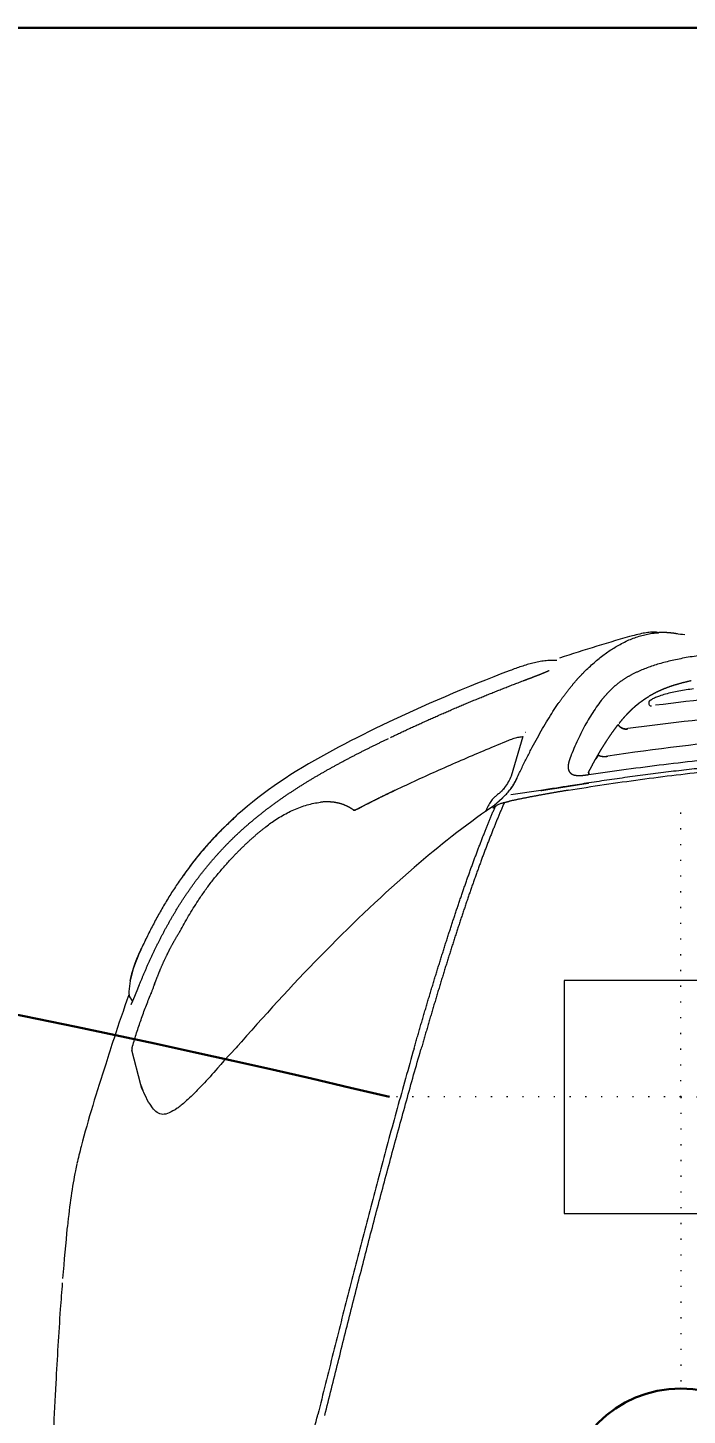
# Model space of a CAD drawing. Extents: x -2012 to 34975, y -1043 to 8321.
# Drawn here: x 17834.8 to 17891.4, y 2895.2 to 3014.2 of the extents above; entities that cross this region are included whole.
import ezdxf

# ---------------------------------------------------------------- set-up
doc = ezdxf.new("R2010")
doc.units = 0
doc.header["$LTSCALE"] = 25
doc.linetypes.add('DOT2', pattern=[0.125, 0, -0.125])
doc.layers.get('0').update_dxf_attribs({"color": 9, "lineweight": 9})
for name, color, linetype, lineweight in [('04', 9, 'Continuous', 9), ('31', 9, 'Continuous', 9), ('E-ACİL AYDINLATMA KİTİ', 7, 'Continuous', 30), ('E-KABLO', 7, 'Continuous', 30)]:
    doc.layers.add(name, color=color, linetype=linetype, lineweight=lineweight)
doc.styles.add('E-YAZI', font='txttw.shx')
doc.styles.add('TX-TEXT', font='')
doc.styles.get('TX-TEXT').set_extended_font_data('TrSah Futura Lt BT')

# ---------------------------------------------------------------- blocks, each defined once
blk = doc.blocks.new('p-araba-polo')
at = {"extrusion": (0, 0, -1)}
for p, q in [((0.3189, 0.7484), (0.328, 0.7495)), ((0.3334, 0.7485), (0.3346, 0.7476)), ((0.3344, 0.7478), (0.3365, 0.7464)), ((0.4081, 0.7394), (0.3783, 0.7469)), ((0.4278, 0.7293), (0.4248, 0.7314)), ((0.3875, 0.668), (0.3764, 0.6575)), ((0.3712, 0.653), (0.3749, 0.6562)), ((0.3749, 0.6562), (0.3764, 0.6575)), ((0.172, 0.4427), (0.1727, 0.4429)), ((0.1727, 0.4429), (0.1735, 0.4432)), ((0.1683, 0.4355), (0.17, 0.4382)), ((0.1094, 0.4114), (0.1433, 0.4214)), ((0.1556, 0.3961), (0.1593, 0.4217)), ((0.02, 0.3033), (0.0201, 0.3042))]:
    blk.add_line(p, q, dxfattribs=at)
at = {"flags": 128}
for points in [[(0.427, 0.7064), (0.4277, 0.7072), (0.4282, 0.7081)], [(0.4171, 0.6952), (0.4181, 0.6962), (0.4193, 0.6975), (0.4207, 0.699)], [(0.3874, 0.668), (0.3906, 0.6707), (0.3938, 0.6734)]]:
    blk.add_lwpolyline(points, dxfattribs=at)
for points, degree, knots in [([(0.578, 0.8067), (0.5852, 0.8073), (0.6136, 0.8094), (0.6943, 0.8142), (0.7938, 0.8181), (0.9022, 0.8216), (0.9869, 0.8238), (1.0486, 0.8241), (1.0808, 0.8236)], 3, [0, 0, 0, 0, 0.049552, 0.182368, 0.511137, 0.607099, 0.78604, 1, 1, 1, 1]), ([(0.4758, 0.7941), (0.4779, 0.7946), (0.4931, 0.7978), (0.5106, 0.8003), (0.5297, 0.8023)], 3, [0, 0, 0, 0, 0.124213, 1, 1, 1, 1]), ([(0.5894, 0.8074), (0.5894, 0.8074), (0.5894, 0.8074), (0.5894, 0.8074), (0.5894, 0.8074), (0.5894, 0.8074), (0.5894, 0.8074), (0.5894, 0.8074), (0.5894, 0.8074), (0.5894, 0.8074), (0.5894, 0.8074), (0.5894, 0.8074), (0.5894, 0.8074), (0.5894, 0.8074), (0.5894, 0.8074)], 7, [0, 0, 0, 0, 0, 0, 0, 0, 1, 1, 1, 1, 1, 1, 1, 1, 1, 1, 1, 1, 1, 1, 1]), ([(0.3308, 0.7495), (0.3436, 0.7542), (0.3636, 0.7609), (0.3938, 0.7706), (0.4254, 0.7806), (0.4544, 0.789), (0.4711, 0.793), (0.4757, 0.7941)], 3, [0, 0, 0, 0, 0.260213, 0.420209, 0.662967, 0.897224, 1, 1, 1, 1]), ([(0.1774, 0.6572), (0.18, 0.6601), (0.1853, 0.6658), (0.1936, 0.6741), (0.2022, 0.6821), (0.2111, 0.6897), (0.2203, 0.697), (0.2298, 0.7039), (0.2395, 0.7105), (0.2494, 0.7168), (0.2595, 0.7227), (0.2698, 0.7283), (0.2803, 0.7337), (0.2874, 0.737), (0.2909, 0.7387)], 3, [0, 0, 0, 0, 0.083333, 0.166665, 0.249997, 0.333329, 0.416662, 0.499995, 0.583328, 0.666661, 0.749996, 0.83333, 0.916665, 1, 1, 1, 1]), ([(0.2909, 0.7387), (0.2938, 0.74), (0.2996, 0.7426), (0.3085, 0.7459), (0.3146, 0.7476), (0.3178, 0.7481)], 3, [0, 0, 0, 0, 0.333411, 0.666747, 1, 1, 1, 1]), ([(0.3764, 0.7468), (0.3726, 0.7457), (0.3649, 0.7434), (0.3536, 0.7396), (0.3424, 0.7356), (0.3351, 0.7327), (0.3314, 0.7312)], 3, [0, 0, 0, 0, 0.250001, 0.500002, 0.750003, 1, 1, 1, 1]), ([(0.3314, 0.7312), (0.3306, 0.7308), (0.3289, 0.7302), (0.3265, 0.7292), (0.3241, 0.7283), (0.3217, 0.7274), (0.3202, 0.7269), (0.3195, 0.7266)], 3, [0, 0, 0, 0, 0.19886, 0.400952, 0.606006, 0.809658, 1, 1, 1, 1]), ([(0.0999, 0.5329), (0.1137, 0.5611), (0.1417, 0.6167), (0.1884, 0.6724), (0.2204, 0.6972), (0.2284, 0.7028)], 3, [0, 0, 0, 0, 0.436314, 0.862947, 1, 1, 1, 1]), ([(0.2762, 0.7056), (0.2741, 0.7045), (0.2697, 0.7021), (0.2632, 0.6983), (0.2566, 0.6943), (0.2523, 0.6915), (0.2501, 0.6901)], 3, [0, 0, 0, 0, 0.240377, 0.493552, 0.746754, 1, 1, 1, 1]), ([(0.2501, 0.6901), (0.2474, 0.6883), (0.2421, 0.6847), (0.2343, 0.679), (0.2268, 0.6729), (0.2194, 0.6665), (0.2145, 0.662), (0.2121, 0.6598)], 3, [0, 0, 0, 0, 0.200084, 0.400065, 0.600042, 0.800036, 1, 1, 1, 1]), ([(0.17, 0.4382), (0.1858, 0.4614), (0.2457, 0.5368), (0.3175, 0.6057), (0.3712, 0.653)], 3, [0, 0, 0, 0, 0.290843, 1, 1, 1, 1]), ([(0.1875, 0.633), (0.1864, 0.6316), (0.1842, 0.6288), (0.1821, 0.6258), (0.1811, 0.6243)], 3, [0, 0, 0, 0, 0.500031, 1, 1, 1, 1]), ([(0.1811, 0.6243), (0.18, 0.6226), (0.1777, 0.619), (0.1747, 0.6136), (0.172, 0.6079), (0.1698, 0.6023), (0.1679, 0.5965), (0.1664, 0.5907), (0.1659, 0.5869), (0.1656, 0.585)], 3, [0, 0, 0, 0, 0.14287, 0.285738, 0.428603, 0.571464, 0.714319, 0.857165, 1, 1, 1, 1]), ([(0.3769, 0.5048), (0.3854, 0.5073), (0.4025, 0.5121), (0.4283, 0.5193), (0.4542, 0.5264), (0.4802, 0.5334), (0.5063, 0.5403), (0.5325, 0.5472), (0.5587, 0.554), (0.5851, 0.5608), (0.6115, 0.5675), (0.6379, 0.5742), (0.6644, 0.5808), (0.6821, 0.5852), (0.6909, 0.5874)], 3, [0, 0, 0, 0, 0.083342, 0.166682, 0.25, 0.333306, 0.416615, 0.499936, 0.583268, 0.666606, 0.749946, 0.83329, 0.916643, 1, 1, 1, 1]), ([(0.6916, 0.5814), (0.6764, 0.5776), (0.6461, 0.5701), (0.6008, 0.5587), (0.5557, 0.5472), (0.5107, 0.5355), (0.4661, 0.5235), (0.4216, 0.5114), (0.3923, 0.5031), (0.3777, 0.4989)], 3, [0, 0, 0, 0, 0.142912, 0.285805, 0.428682, 0.57154, 0.714362, 0.857157, 1, 1, 1, 1]), ([(0.172, 0.5544), (0.1691, 0.5489), (0.1634, 0.5378), (0.158, 0.5266), (0.1553, 0.521)], 3, [0, 0, 0, 0, 0.499946, 1, 1, 1, 1]), ([(0.1721, 0.5572), (0.1723, 0.557), (0.1726, 0.5565), (0.1725, 0.5554), (0.1722, 0.5547), (0.172, 0.5544)], 3, [0, 0, 0, 0, 0.34173, 0.655167, 1, 1, 1, 1]), ([(0.1553, 0.521), (0.1524, 0.5147), (0.1464, 0.5022), (0.1379, 0.4833), (0.1296, 0.4643), (0.1214, 0.4453), (0.1161, 0.4325), (0.1135, 0.4261)], 3, [0, 0, 0, 0, 0.199959, 0.399928, 0.599921, 0.799944, 1, 1, 1, 1]), ([(0.1641, 0.4383), (0.1647, 0.4387), (0.1659, 0.4396), (0.1678, 0.4407), (0.1692, 0.4414), (0.1699, 0.4417)], 3, [0, 0, 0, 0, 0.333542, 0.667239, 1, 1, 1, 1]), ([(0.1531, 0.4271), (0.1539, 0.4278), (0.1555, 0.429), (0.1569, 0.4305), (0.1576, 0.4313)], 3, [0, 0, 0, 0, 0.5173, 1, 1, 1, 1]), ([(0.1619, 0.4288), (0.1608, 0.4277), (0.1586, 0.4255), (0.1564, 0.4237), (0.1553, 0.4228)], 3, [0, 0, 0, 0, 0.500116, 1, 1, 1, 1]), ([(0.1576, 0.4313), (0.1582, 0.4321), (0.1596, 0.4337), (0.1616, 0.4362), (0.1632, 0.4376), (0.1641, 0.4383)], 3, [0, 0, 0, 0, 0.335072, 0.667573, 1, 1, 1, 1]), ([(0.1691, 0.435), (0.1686, 0.4342), (0.1676, 0.4326), (0.1665, 0.43), (0.1661, 0.4282), (0.1658, 0.4273)], 3, [0, 0, 0, 0, 0.333479, 0.665683, 1, 1, 1, 1]), ([(0.1684, 0.4358), (0.1683, 0.4357), (0.1677, 0.4351), (0.1672, 0.4346), (0.1668, 0.4342)], 3, [0, 0, 0, 0, 0.227086, 1, 1, 1, 1]), ([(0.044, 0.3824), (0.044, 0.3841), (0.0439, 0.3875), (0.0443, 0.3927), (0.0451, 0.3978), (0.0462, 0.4028), (0.0476, 0.4078), (0.0492, 0.4127), (0.0509, 0.4176), (0.0521, 0.4208), (0.0527, 0.4224)], 3, [0, 0, 0, 0, 0.124987, 0.249975, 0.374965, 0.49996, 0.624964, 0.749973, 0.874985, 1, 1, 1, 1]), ([(0.1449, 0.4166), (0.1418, 0.4151), (0.1357, 0.4122), (0.127, 0.4078), (0.1185, 0.4034), (0.1103, 0.399), (0.1024, 0.3945), (0.0949, 0.3901), (0.0878, 0.3856), (0.0833, 0.3826), (0.0811, 0.3811)], 3, [0, 0, 0, 0, 0.125001, 0.250002, 0.375002, 0.500003, 0.625003, 0.750002, 0.875001, 1, 1, 1, 1]), ([(0.1135, 0.4261), (0.1129, 0.4247), (0.1118, 0.422), (0.1104, 0.4178), (0.1095, 0.414), (0.1094, 0.4122), (0.1094, 0.4114)], 3, [0, 0, 0, 0, 0.270369, 0.539534, 0.807022, 1, 1, 1, 1]), ([(0.1433, 0.4214), (0.145, 0.4222), (0.1483, 0.4238), (0.1515, 0.426), (0.1531, 0.4271)], 3, [0, 0, 0, 0, 0.500778, 1, 1, 1, 1]), ([(0.1553, 0.4228), (0.1545, 0.4221), (0.1529, 0.4209), (0.1502, 0.4193), (0.1476, 0.4179), (0.1458, 0.417), (0.1449, 0.4166)], 3, [0, 0, 0, 0, 0.248986, 0.49846, 0.748736, 1, 1, 1, 1]), ([(0.1658, 0.4273), (0.1656, 0.4266), (0.1653, 0.4252), (0.165, 0.4237), (0.1648, 0.423)], 3, [0, 0, 0, 0, 0.499348, 1, 1, 1, 1]), ([(0.0615, 0.4113), (0.0608, 0.4095), (0.0594, 0.4057), (0.0572, 0.4), (0.0549, 0.3942), (0.0534, 0.3907), (0.0526, 0.3888)], 3, [0, 0, 0, 0, 0.242914, 0.490387, 0.743262, 1, 1, 1, 1]), ([(0.1535, 0.3825), (0.1538, 0.3848), (0.1545, 0.3893), (0.1553, 0.3939), (0.1556, 0.3961)], 3, [0, 0, 0, 0, 0.499954, 1, 1, 1, 1]), ([(0.1516, 0.371), (0.1519, 0.373), (0.1526, 0.3768), (0.1532, 0.3806), (0.1535, 0.3825)], 3, [0, 0, 0, 0, 0.500002, 1, 1, 1, 1]), ([(0.0785, 0.3443), (0.0804, 0.3457), (0.0842, 0.3485), (0.0902, 0.3526), (0.0966, 0.3564), (0.1033, 0.3601), (0.1103, 0.3636), (0.1176, 0.3668), (0.1226, 0.3689), (0.1251, 0.3699)], 3, [0, 0, 0, 0, 0.142744, 0.285902, 0.429075, 0.572117, 0.714996, 0.857678, 1, 1, 1, 1]), ([(0.1554, 0.3724), (0.1537, 0.3622), (0.1504, 0.3416), (0.1461, 0.3108), (0.1421, 0.2799), (0.1387, 0.2489), (0.1356, 0.2179), (0.133, 0.1868), (0.1308, 0.1557), (0.129, 0.1246), (0.1276, 0.0935), (0.1266, 0.0623), (0.126, 0.0312), (0.1259, 0.0104), (0.1259, 0)], 3, [0, 0, 0, 0, 0.083333, 0.166666, 0.25, 0.333333, 0.416666, 0.5, 0.583333, 0.666666, 0.75, 0.833333, 0.916667, 1, 1, 1, 1]), ([(0.0541, 0.359), (0.0526, 0.3575), (0.0498, 0.3546), (0.0459, 0.3503), (0.0423, 0.3461), (0.039, 0.3418), (0.036, 0.3376), (0.0333, 0.3334), (0.0317, 0.3306), (0.0309, 0.3292)], 3, [0, 0, 0, 0, 0.142856, 0.285712, 0.428569, 0.571427, 0.714284, 0.857142, 1, 1, 1, 1]), ([(0.1419, 0.3549), (0.1404, 0.3441), (0.1373, 0.3227), (0.1331, 0.2904), (0.1294, 0.258), (0.126, 0.2256), (0.1242, 0.204), (0.1233, 0.1932)], 3, [0, 0, 0, 0, 0.2, 0.4, 0.6, 0.8, 1, 1, 1, 1]), ([(0.1252, 0.3466), (0.1257, 0.347), (0.1266, 0.3478), (0.1277, 0.3485), (0.1283, 0.3488)], 3, [0, 0, 0, 0, 0.497077, 1, 1, 1, 1]), ([(0.1419, 0.3544), (0.1419, 0.3544), (0.1419, 0.3544), (0.1419, 0.3544), (0.1419, 0.3544), (0.1419, 0.3544), (0.1419, 0.3544), (0.1419, 0.3544), (0.1419, 0.3544), (0.1419, 0.3544), (0.1419, 0.3544)], 5, [0, 0, 0, 0, 0, 0, 1, 1, 1, 1, 1, 1.000001, 1.000001, 1.000001, 1.000001, 1.000001, 1.000001]), ([(0.1419, 0.3544), (0.1419, 0.3544), (0.1419, 0.3544), (0.1419, 0.3544), (0.1419, 0.3544), (0.1419, 0.3544), (0.1419, 0.3544), (0.1419, 0.3544), (0.1419, 0.3544), (0.1419, 0.3544), (0.1419, 0.3544)], 5, [0, 0, 0, 0, 0, 0, 1, 1, 1, 1, 1, 1.000001, 1.000001, 1.000001, 1.000001, 1.000001, 1.000001]), ([(0.0309, 0.3292), (0.03, 0.3275), (0.0281, 0.3242), (0.0259, 0.3192), (0.024, 0.3142), (0.0225, 0.3093), (0.0213, 0.3044), (0.0208, 0.3012), (0.0206, 0.2996)], 3, [0, 0, 0, 0, 0.166666, 0.333333, 0.5, 0.666667, 0.833333, 1, 1, 1, 1]), ([(0.0205, 0.2989), (0.0204, 0.2982), (0.0203, 0.297), (0.0202, 0.2957), (0.0202, 0.295)], 3, [0, 0, 0, 0, 0.490502, 1, 1, 1, 1]), ([(0.0416, 0.2713), (0.042, 0.2733), (0.0428, 0.2774), (0.0441, 0.2833), (0.0454, 0.289), (0.0469, 0.2945), (0.0486, 0.2997), (0.0503, 0.3047), (0.0516, 0.3079), (0.0522, 0.3094)], 3, [0, 0, 0, 0, 0.14299, 0.285846, 0.42866, 0.571442, 0.714235, 0.857051, 1, 1, 1, 1]), ([(0.0684, 0.265), (0.0687, 0.2671), (0.0692, 0.2713), (0.0703, 0.2775), (0.0715, 0.2835), (0.0729, 0.2891), (0.0744, 0.2938), (0.0759, 0.2977), (0.0769, 0.2998), (0.0774, 0.3009)], 3, [0, 0, 0, 0, 0.158147, 0.316114, 0.473938, 0.631662, 0.789307, 0.893445, 1, 1, 1, 1]), ([(0.0783, 0.3023), (0.0784, 0.3024), (0.0787, 0.3027), (0.079, 0.3029), (0.0792, 0.303)], 3, [0, 0, 0, 0, 0.498736, 1, 1, 1, 1]), ([(0.0792, 0.303), (0.0795, 0.3032), (0.0801, 0.3035), (0.0813, 0.3035), (0.0818, 0.3032), (0.0821, 0.3031)], 3, [0, 0, 0, 0, 0.334219, 0.667128, 1, 1, 1, 1]), ([(0.0821, 0.3031), (0.0823, 0.3029), (0.0827, 0.3026), (0.083, 0.3019), (0.083, 0.3013), (0.0831, 0.301)], 3, [0, 0, 0, 0, 0.331791, 0.664325, 1, 1, 1, 1]), ([(0.035, 0.216), (0.0354, 0.2206), (0.0362, 0.2299), (0.0376, 0.2438), (0.0394, 0.2577), (0.0409, 0.2668), (0.0416, 0.2713)], 3, [0, 0, 0, 0, 0.247766, 0.497058, 0.747807, 1, 1, 1, 1])]:
    blk.add_open_spline(points, degree=degree, knots=knots)
for points, degree in [([(0.5299, 0.8024), (0.5443, 0.8039), (0.5588, 0.8052), (0.5741, 0.8064)], 3), ([(0.328, 0.7495), (0.3299, 0.7499), (0.3326, 0.7491), (0.3334, 0.7485)], 3), ([(0.3217, 0.7403), (0.3016, 0.7322), (0.2819, 0.7231), (0.2626, 0.713), (0.244, 0.7016), (0.2263, 0.6886), (0.21, 0.6742), (0.1949, 0.6585)], 7), ([(0.284, 0.7354), (0.2863, 0.7365), (0.2886, 0.7376), (0.2909, 0.7387)], 3), ([(0.3189, 0.7484), (0.3138, 0.7474), (0.3089, 0.7461), (0.3042, 0.7445), (0.2997, 0.7427), (0.2953, 0.7407), (0.2909, 0.7387)], 6), ([(0.291, 0.7387), (0.2909, 0.7387), (0.2909, 0.7387)], 2), ([(0.3392, 0.7476), (0.3378, 0.7469), (0.3359, 0.746), (0.3336, 0.745), (0.3308, 0.7439), (0.3278, 0.7427), (0.3247, 0.7415), (0.3217, 0.7403)], 7), ([(0.3218, 0.7403), (0.3218, 0.7404), (0.3217, 0.7404), (0.3217, 0.7403), (0.3217, 0.7403), (0.3217, 0.7403)], 5), ([(0.3217, 0.7403), (0.3217, 0.7403), (0.3217, 0.7404), (0.3217, 0.7404), (0.3218, 0.7403), (0.3218, 0.7403)], 5), ([(0.3342, 0.7479), (0.3342, 0.7479), (0.3342, 0.7479), (0.3343, 0.7479), (0.3343, 0.7479), (0.3343, 0.7479)], 5), ([(0.3342, 0.7479), (0.3342, 0.7479), (0.3343, 0.7479), (0.3343, 0.7479)], 3), ([(0.3392, 0.7476), (0.3389, 0.7475), (0.3386, 0.7474), (0.3383, 0.7472), (0.3379, 0.747), (0.3377, 0.7468)], 5), ([(0.3392, 0.7476), (0.339, 0.7475), (0.3387, 0.7474), (0.3385, 0.7473), (0.3382, 0.7472), (0.338, 0.747)], 5), ([(0.3764, 0.7468), (0.3768, 0.7469), (0.3772, 0.747), (0.3776, 0.747), (0.378, 0.747), (0.3783, 0.7469)], 5), ([(0.4081, 0.7394), (0.4089, 0.7391), (0.4097, 0.7388), (0.4106, 0.7385), (0.4114, 0.7382), (0.4122, 0.7378), (0.4131, 0.7375)], 6), ([(0.4248, 0.7314), (0.4196, 0.7347), (0.4139, 0.7373), (0.4081, 0.7394)], 3), ([(0.3195, 0.7266), (0.3131, 0.7243), (0.3067, 0.7217), (0.3004, 0.7189), (0.2941, 0.7159), (0.288, 0.7127), (0.2819, 0.7091), (0.276, 0.7054)], 7), ([(0.2817, 0.7343), (0.2817, 0.7343), (0.2818, 0.7344), (0.2818, 0.7344)], 3), ([(0.3228, 0.7278), (0.322, 0.7276), (0.3213, 0.7275), (0.3207, 0.7272), (0.3201, 0.7269), (0.3195, 0.7266)], 5), ([(0.3228, 0.7278), (0.322, 0.7276), (0.3213, 0.7275), (0.3207, 0.7272), (0.3201, 0.7269), (0.3195, 0.7266)], 5), ([(0.3291, 0.7303), (0.3291, 0.7303), (0.3292, 0.7304), (0.3293, 0.7304), (0.3293, 0.7304), (0.3294, 0.7304), (0.3294, 0.7304), (0.3295, 0.7304), (0.3296, 0.7305), (0.3296, 0.7305)], 9), ([(0.3296, 0.7305), (0.3296, 0.7305), (0.3295, 0.7304), (0.3294, 0.7304), (0.3294, 0.7304), (0.3293, 0.7304), (0.3293, 0.7304), (0.3292, 0.7304), (0.3291, 0.7303), (0.3291, 0.7303)], 9), ([(0.3291, 0.7303), (0.3291, 0.7303), (0.3291, 0.7303), (0.3291, 0.7303), (0.3291, 0.7303), (0.3291, 0.7303), (0.3291, 0.7303), (0.3291, 0.7303), (0.3291, 0.7303), (0.3291, 0.7303)], 9), ([(0.3317, 0.7313), (0.3315, 0.7313), (0.3314, 0.7312), (0.3314, 0.7312), (0.3314, 0.7312), (0.3314, 0.7312)], 5), ([(0.3317, 0.7313), (0.3315, 0.7313), (0.3314, 0.7312), (0.3314, 0.7312), (0.3314, 0.7312), (0.3314, 0.7312)], 5), ([(0.4334, 0.7204), (0.4334, 0.7239), (0.4311, 0.7269), (0.4278, 0.7293)], 3), ([(0.4282, 0.7081), (0.4316, 0.7131), (0.4335, 0.7174), (0.4334, 0.7204)], 3), ([(0.2765, 0.7057), (0.2764, 0.7057), (0.2762, 0.7056), (0.2761, 0.7056), (0.276, 0.7055), (0.276, 0.7054)], 5), ([(0.2765, 0.7057), (0.2764, 0.7057), (0.2762, 0.7056), (0.2761, 0.7056), (0.276, 0.7055), (0.276, 0.7054)], 5), ([(0.4207, 0.699), (0.423, 0.7016), (0.4252, 0.704), (0.427, 0.7064)], 3), ([(0.4082, 0.6864), (0.4113, 0.6894), (0.4143, 0.6923), (0.4171, 0.6952)], 3), ([(0.3938, 0.6734), (0.3987, 0.6777), (0.4036, 0.682), (0.4082, 0.6864)], 3), ([(0.3876, 0.668), (0.3876, 0.668), (0.3875, 0.668), (0.3874, 0.668)], 3), ([(0.3874, 0.668), (0.3875, 0.668), (0.3875, 0.668), (0.3875, 0.668), (0.3876, 0.668), (0.3876, 0.668)], 5), ([(1.0396, 0.6705), (0.9891, 0.6588), (0.9388, 0.647), (0.8888, 0.6352), (0.839, 0.6234), (0.7894, 0.6115), (0.7401, 0.5995), (0.6909, 0.5874)], 7), ([(0.1949, 0.6585), (0.1794, 0.6422), (0.1652, 0.6246), (0.1526, 0.6059), (0.1412, 0.5866), (0.1306, 0.5668), (0.1206, 0.5469), (0.1109, 0.5267)], 7), ([(0.1875, 0.633), (0.1921, 0.6388), (0.1969, 0.6443), (0.2018, 0.6497), (0.2069, 0.6548), (0.2121, 0.6598)], 5), ([(0.195, 0.6586), (0.1949, 0.6586), (0.1949, 0.6586), (0.1949, 0.6586), (0.1949, 0.6585), (0.1949, 0.6585)], 5), ([(0.3749, 0.6561), (0.3748, 0.6562), (0.3749, 0.6563), (0.375, 0.6562)], 3), ([(0.3749, 0.6561), (0.3748, 0.6562), (0.3749, 0.6563), (0.375, 0.6562)], 3), ([(0.3756, 0.655), (0.3756, 0.655), (0.3756, 0.655), (0.3756, 0.655), (0.3756, 0.655), (0.3756, 0.655)], 5), ([(0.3756, 0.655), (0.3756, 0.655), (0.3756, 0.655), (0.3756, 0.655), (0.3756, 0.655), (0.3756, 0.655)], 5), ([(0.3712, 0.6529), (0.3712, 0.6531), (0.3712, 0.6531), (0.3714, 0.6529)], 3), ([(0.1721, 0.5572), (0.1688, 0.5617), (0.1665, 0.5669), (0.1652, 0.5727), (0.165, 0.5788), (0.1656, 0.585)], 5), ([(0.1553, 0.521), (0.1585, 0.5277), (0.1618, 0.5344), (0.1652, 0.5411), (0.1685, 0.5478), (0.172, 0.5544)], 5), ([(0.172, 0.5544), (0.1723, 0.555), (0.1726, 0.5556), (0.1728, 0.5563), (0.1724, 0.5568), (0.1721, 0.5572)], 5), ([(0.0527, 0.4224), (0.0668, 0.4599), (0.0826, 0.4968), (0.0999, 0.5329)], 3), ([(0.1101, 0.5251), (0.1025, 0.5092), (0.0951, 0.4931), (0.0879, 0.477), (0.081, 0.4607), (0.0743, 0.4443), (0.0678, 0.4279), (0.0615, 0.4113)], 7), ([(0.0999, 0.5329), (0.0999, 0.5329), (0.1, 0.5328)], 2), ([(0.1, 0.5328), (0.0999, 0.5329), (0.0999, 0.5329)], 2), ([(0.3769, 0.5048), (0.3446, 0.4956), (0.3126, 0.4861), (0.2815, 0.4765), (0.2514, 0.4666), (0.2221, 0.4565), (0.1943, 0.4459), (0.1691, 0.435)], 7), ([(0.1658, 0.4273), (0.1921, 0.4388), (0.2207, 0.4498), (0.2508, 0.4602), (0.2818, 0.4704), (0.3133, 0.4801), (0.3453, 0.4896), (0.3777, 0.4989)], 7), ([(0.1699, 0.4417), (0.1707, 0.4421), (0.1715, 0.4424), (0.1724, 0.4428)], 3), ([(0.1724, 0.4428), (0.1717, 0.4425), (0.171, 0.4422), (0.1703, 0.4419)], 3), ([(0.1724, 0.4428), (0.1726, 0.4429), (0.1728, 0.443), (0.1729, 0.443), (0.1731, 0.4431), (0.1733, 0.4432), (0.1735, 0.4432)], 6), ([(0.1724, 0.4428), (0.1727, 0.443), (0.1731, 0.4431), (0.1735, 0.4432)], 3), ([(0.1731, 0.4427), (0.173, 0.4429), (0.1729, 0.443), (0.1727, 0.4429), (0.1726, 0.4429), (0.1724, 0.4428)], 5), ([(0.1724, 0.4428), (0.1726, 0.4429), (0.1727, 0.4429), (0.1729, 0.443), (0.173, 0.4429), (0.1731, 0.4427)], 5), ([(0.1531, 0.4271), (0.1538, 0.4277), (0.1545, 0.4282), (0.1552, 0.4288), (0.1558, 0.4294), (0.1564, 0.43), (0.157, 0.4306), (0.1576, 0.4313)], 7), ([(0.1619, 0.4288), (0.1628, 0.4298), (0.1636, 0.4307), (0.1644, 0.4316), (0.1652, 0.4325), (0.166, 0.4334), (0.1668, 0.4342)], 6), ([(0.1668, 0.4342), (0.1658, 0.4332), (0.1648, 0.4321), (0.1639, 0.431), (0.163, 0.43), (0.1619, 0.4288)], 5), ([(0.1706, 0.4373), (0.1701, 0.4365), (0.1696, 0.4358), (0.1691, 0.435)], 3), ([(0.1706, 0.4373), (0.1703, 0.4368), (0.17, 0.4364), (0.1697, 0.4359), (0.1693, 0.4355), (0.1691, 0.435)], 5), ([(0.0527, 0.4224), (0.0527, 0.4224), (0.0527, 0.4223)], 2), ([(0.0527, 0.4223), (0.0527, 0.4224), (0.0527, 0.4224)], 2), ([(0.1449, 0.4166), (0.1466, 0.4174), (0.1484, 0.4183), (0.1502, 0.4192), (0.152, 0.4203), (0.1537, 0.4215), (0.1553, 0.4228)], 6), ([(0.1554, 0.3724), (0.157, 0.3826), (0.1588, 0.3928), (0.1607, 0.403), (0.1627, 0.4132), (0.1648, 0.423)], 5), ([(0.1658, 0.4273), (0.1656, 0.4265), (0.1654, 0.4256), (0.1652, 0.4247), (0.165, 0.4239), (0.1648, 0.423)], 5), ([(0.0615, 0.4113), (0.0603, 0.4081), (0.0591, 0.4049), (0.0579, 0.4017), (0.0566, 0.3984), (0.0553, 0.3951), (0.0539, 0.3919), (0.0526, 0.3888)], 7), ([(0.0616, 0.4115), (0.0615, 0.4115), (0.0614, 0.4115), (0.0614, 0.4115), (0.0615, 0.4114), (0.0615, 0.4113)], 5), ([(0.0616, 0.4115), (0.0615, 0.4115), (0.0614, 0.4115), (0.0614, 0.4115), (0.0615, 0.4114), (0.0615, 0.4113)], 5), ([(0.1058, 0.4093), (0.1058, 0.4093), (0.1058, 0.4094), (0.1058, 0.4094), (0.1058, 0.4094), (0.1058, 0.4094), (0.1058, 0.4094), (0.1058, 0.4094)], 7), ([(0.1058, 0.4093), (0.1058, 0.4094), (0.1058, 0.4094), (0.1058, 0.4094)], 3), ([(0.1556, 0.3961), (0.1553, 0.3942), (0.155, 0.3923), (0.1546, 0.3903), (0.1543, 0.3884), (0.154, 0.3864), (0.1538, 0.3845), (0.1535, 0.3825)], 7), ([(0.053, 0.3896), (0.0528, 0.3896), (0.0527, 0.3894), (0.0526, 0.3892), (0.0526, 0.389), (0.0526, 0.3888)], 5), ([(0.0811, 0.3811), (0.0747, 0.3766), (0.0688, 0.3722), (0.0634, 0.3678), (0.0585, 0.3634), (0.0541, 0.359)], 5), ([(0.1535, 0.3825), (0.1532, 0.3809), (0.1529, 0.3793), (0.1527, 0.3776), (0.1524, 0.376), (0.1522, 0.3743), (0.1519, 0.3727), (0.1516, 0.371)], 7), ([(0.0225, 0.3159), (0.0284, 0.3374), (0.035, 0.3587), (0.042, 0.3799)], 3), ([(0.1251, 0.3699), (0.127, 0.3707), (0.1289, 0.3714), (0.1308, 0.372), (0.1327, 0.3725), (0.1346, 0.3726)], 5), ([(0.1251, 0.3699), (0.127, 0.3707), (0.1289, 0.3714), (0.1308, 0.372), (0.1327, 0.3725), (0.1346, 0.3726)], 5), ([(0.1346, 0.3726), (0.1359, 0.3727), (0.1373, 0.3726), (0.1386, 0.3722), (0.1398, 0.3716), (0.1407, 0.3708), (0.1414, 0.3695)], 6), ([(0.1346, 0.3726), (0.1362, 0.3727), (0.1378, 0.3726), (0.1394, 0.3719), (0.1405, 0.371), (0.1414, 0.3695)], 5), ([(0.1414, 0.3695), (0.1424, 0.3679), (0.1429, 0.3657), (0.1431, 0.3626), (0.1425, 0.3587), (0.1419, 0.3549)], 5), ([(0.1516, 0.371), (0.1513, 0.3687), (0.1509, 0.3664), (0.1505, 0.3641), (0.1502, 0.3618), (0.1498, 0.3595), (0.1494, 0.3572), (0.1491, 0.3548)], 7), ([(0.1491, 0.3548), (0.1499, 0.3602), (0.1508, 0.3656), (0.1516, 0.371)], 3), ([(0.1283, 0.3488), (0.1261, 0.3476), (0.124, 0.3464), (0.1219, 0.3451), (0.1198, 0.3439), (0.1177, 0.3426), (0.1157, 0.3413), (0.1137, 0.34), (0.1117, 0.3387)], 8), ([(0.1227, 0), (0.1227, 0.0712), (0.1253, 0.1425), (0.1304, 0.2136), (0.1382, 0.2844), (0.1491, 0.3548)], 5), ([(0.1283, 0.3488), (0.1276, 0.3484), (0.127, 0.348), (0.1263, 0.3476), (0.1258, 0.3471), (0.1252, 0.3466)], 5), ([(0.1264, 0.3385), (0.1266, 0.3396), (0.1268, 0.341), (0.1268, 0.3427), (0.1266, 0.3444), (0.1262, 0.3456), (0.1257, 0.3461), (0.1252, 0.3466)], 7), ([(0.1264, 0.3385), (0.1266, 0.34), (0.1269, 0.3421), (0.1266, 0.3452), (0.1259, 0.3459), (0.1252, 0.3466)], 5), ([(0.1372, 0.3536), (0.1343, 0.3521), (0.1324, 0.3511), (0.1311, 0.3504), (0.1297, 0.3496), (0.1283, 0.3488)], 5), ([(0.1404, 0.3553), (0.14, 0.3551), (0.1396, 0.3549), (0.1392, 0.3547), (0.1388, 0.3545), (0.1384, 0.3543), (0.138, 0.3541), (0.1376, 0.3538), (0.1372, 0.3536)], 8), ([(0.1419, 0.3549), (0.1413, 0.3549), (0.1406, 0.3549), (0.1402, 0.3549), (0.1402, 0.3548), (0.1405, 0.3547)], 5), ([(0.1405, 0.3547), (0.1402, 0.3548), (0.1402, 0.3549), (0.1406, 0.3549), (0.1413, 0.3549), (0.1419, 0.3549)], 5), ([(0.0522, 0.3094), (0.0555, 0.3175), (0.0593, 0.3245), (0.0635, 0.3305), (0.0681, 0.3356), (0.0732, 0.3401), (0.0785, 0.3443)], 6), ([(0.1117, 0.3387), (0.1084, 0.3366), (0.1059, 0.3348), (0.1035, 0.333), (0.1025, 0.3323), (0.1016, 0.3316)], 5), ([(0.1025, 0.0916), (0.1063, 0.1742), (0.1139, 0.2567), (0.1261, 0.3385)], 3), ([(0.0979, 0.3287), (0.0962, 0.3274), (0.0945, 0.326), (0.0928, 0.3246), (0.0912, 0.3231), (0.0896, 0.3216), (0.088, 0.32)], 6), ([(0.1016, 0.3316), (0.1011, 0.3312), (0.1006, 0.3309), (0.1001, 0.3305), (0.0996, 0.3301), (0.099, 0.3297)], 5), ([(0.099, 0.3297), (0.1005, 0.3287), (0.1021, 0.3277), (0.1032, 0.3246), (0.103, 0.3231), (0.1027, 0.3213)], 5), ([(0.1027, 0.3213), (0.103, 0.3231), (0.1032, 0.3246), (0.1021, 0.3277), (0.1005, 0.3287), (0.099, 0.3297)], 5), ([(0.0201, 0.3042), (0.0206, 0.308), (0.0213, 0.3113), (0.0225, 0.3159)], 3), ([(0.08, 0.311), (0.0792, 0.3098), (0.0783, 0.3086), (0.0775, 0.3074), (0.0766, 0.3062), (0.0758, 0.3049), (0.0751, 0.3037)], 6), ([(0.0826, 0.3142), (0.0821, 0.3136), (0.0816, 0.3129), (0.0811, 0.3123), (0.0805, 0.3116), (0.08, 0.311)], 5), ([(0.0825, 0.0995), (0.0865, 0.1737), (0.0927, 0.2477), (0.1024, 0.3213)], 3), ([(0.088, 0.32), (0.0869, 0.3189), (0.0858, 0.3178), (0.0847, 0.3166), (0.0837, 0.3154), (0.0826, 0.3142)], 5), ([(0.0202, 0.295), (0.0199, 0.2962), (0.0196, 0.2973), (0.0197, 0.2984)], 3), ([(0.0197, 0.2984), (0.0198, 0.2999), (0.0198, 0.3015), (0.02, 0.3034)], 3), ([(0.0205, 0.2989), (0.0205, 0.299), (0.0205, 0.2992), (0.0205, 0.2993), (0.0205, 0.2995), (0.0206, 0.2996)], 5), ([(0.0206, 0.2996), (0.0205, 0.2994), (0.0205, 0.2991), (0.0205, 0.2989)], 3), ([(0.0206, 0.2996), (0.0206, 0.2996), (0.0206, 0.2996), (0.0206, 0.2996), (0.0206, 0.2996), (0.0206, 0.2996), (0.0206, 0.2996), (0.0206, 0.2996)], 7), ([(0.0206, 0.2995), (0.0206, 0.2995), (0.0206, 0.2995), (0.0206, 0.2995)], 3), ([(0.0615, 0.2671), (0.0629, 0.2733), (0.0644, 0.2793), (0.0661, 0.2848), (0.068, 0.2901), (0.0701, 0.2949), (0.0725, 0.2994), (0.0751, 0.3037)], 7), ([(0.0792, 0.303), (0.0787, 0.3027), (0.0782, 0.3024), (0.0779, 0.3019), (0.0777, 0.3014), (0.0774, 0.3009)], 5), ([(0.0213, 0.2788), (0.0208, 0.2811), (0.0205, 0.2834), (0.0203, 0.2858), (0.0201, 0.2881), (0.02, 0.2904), (0.0201, 0.2927), (0.0202, 0.295)], 7), ([(0.0653, 0.0889), (0.0687, 0.1586), (0.0736, 0.2283), (0.0825, 0.2975)], 3), ([(0.0221, 0.2725), (0.0218, 0.2751), (0.0215, 0.2775), (0.0211, 0.2798)], 3)]:
    blk.add_open_spline(points, degree=degree)
blk = doc.blocks.new('p-bur-vw- aydınlatma 3')
at = {"linetype": 'DOT2', "ltscale": 0.4}
for q in [(0, 25), (-25, 0), (0, -25), (25, 0)]:
    blk.add_line((0, 0), q, dxfattribs=at)
at = {"linetype": 'ByBlock'}
blk.add_lwpolyline([(0, 10), (-10, 10), (-10, -10), (10, -10), (10, 10), (0, 10)], dxfattribs=at)
at = {"insert": (16.13, 22.65), "char_height": 14, "width": 14.596, "attachment_point": 1, "style": 'TX-TEXT'}
blk.add_mtext('3', dxfattribs=at)
blk = doc.blocks.new('100_ACİL AYDINLATMA KİTİ')
at = {"layer": 'E-ACİL AYDINLATMA KİTİ', "color": 3}
blk.add_circle((0, 0), 1.251, dxfattribs=at)
at = {"layer": 'E-ACİL AYDINLATMA KİTİ', "color": 3, "style": 'E-YAZI'}
blk.add_text('E', height=1.34, dxfattribs=at).set_placement((-0.448, -0.694))

msp = doc.modelspace()

# ---------------------------------------------------------------- linework, layer by layer
at = {"layer": 'E-KABLO', "color": 6}
msp.add_line((18124.63, 3014.22), (17326.71, 3014.22), dxfattribs=at)
msp.add_arc((17648.34, 2012.78), 935.36, 76.55381, 103.44619, dxfattribs=at)

# ---------------------------------------------------------------- block references
at = {"layer": '04', "xscale": -100, "yscale": 100, "zscale": 100, "rotation": 90}
msp.add_blockref('p-araba-polo', (17918.43, 2964.35), dxfattribs=at)
at = {"layer": '31', "linetype": 'ByBlock'}
msp.add_blockref('p-bur-vw- aydınlatma 3', (17890.84, 2922.5), dxfattribs=at)
at = {"layer": 'E-ACİL AYDINLATMA KİTİ', "xscale": 8, "yscale": 8, "zscale": 8}
msp.add_blockref('100_ACİL AYDINLATMA KİTİ', (17890.84, 2887.49), dxfattribs=at)

doc.saveas('drawing.dxf')
